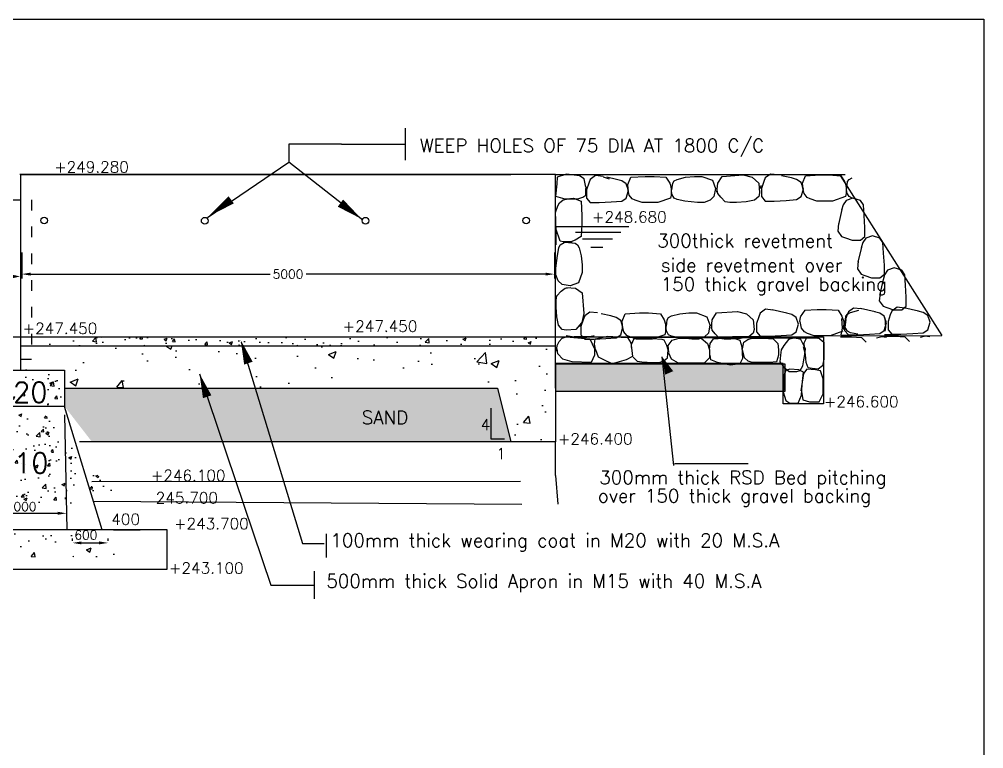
# Model space of a CAD drawing. Header units: inches. Extents: x 52682 to 53462, y 80994 to 81522.
# Drawn here: x 53191.6 to 53461.7, y 81284.9 to 81489.2 of the extents above; entities that cross this region are included whole.
import ezdxf

# ---------------------------------------------------------------- set-up
doc = ezdxf.new("R2010")
doc.units = ezdxf.units.IN
doc.header["$MEASUREMENT"] = 0
doc.linetypes.add('ACAD_ISO03W100', pattern=[30, 12, -18])
doc.layers.add('MEASUREMENT', color=7, linetype='Continuous')
doc.styles.get("Standard").update_dxf_attribs({"font": 'romans.shx'})
doc.dimstyles.new('ISO-25', dxfattribs={"dimtxt": 2.5, "dimasz": 2.5, "dimexe": 1.25, "dimexo": 0.625, "dimtad": 1, "dimtxsty": 'Standard', "dimcen": 2.5, "dimadec": 0, "dimazin": 0, "dimtfac": 1, "dimtmove": 0, "dimatfit": 3, "dimfxl": 1, "dimarcsym": 0})
pattern_1 = [(50, (53027.993, 82178.2555), (9.109233, -0.796954), [0.9525, -10.4775]), (355, (53027.993, 82178.2555), (-1.76214, 9.55283), [0.762, -8.382]), (100.451, (53028.752, 82178.189), (7.347125, 8.75583), [0.8095, -8.9045]), (46.1842, (53027.993, 82180.796), (13.55395, -2.10212), [1.42875, -15.71625]), (96.6356, (53029.122, 82180.62), (11.87021, 12.37128), [1.21425, -13.35675]), (351.184, (53027.993, 82180.796), (11.87023, 12.37126), [1.143, -12.573]), (21, (53029.263, 82180.1605), (7.580744, -5.113276), [0.9525, -10.4775]), (326, (53029.263, 82180.1605), (3.0901, 9.2094), [0.762, -8.382]), (71.4514, (53029.8945, 82179.734), (10.670825, 4.09614), [0.8095, -8.9045]), (37.5, (53027.9928, 82178.2555), (0.15443, 4.227752), [0, -8.2804, 0, -8.509, 0, -8.41375]), (7.5, (53027.9928, 82178.2555), (3.340983, 5.009029), [0, -4.8514, 0, -8.0899, 0, -3.20675]), (327.5, (53025.1607, 82178.2555), (6.77953, -0.286437), [0, -3.175, 0, -9.906, 0, -13.1445]), (317.5, (53023.8907, 82178.2555), (7.40646, 1.271325), [0, -4.1275, 0, -6.5786, 0, -9.3345])]

# ---------------------------------------------------------------- blocks, each defined once
blk = doc.blocks.new('*D295')
at = {"color": 0, "lineweight": -2, "transparency": 16777216}
for p, q in [((53206.56, 81343.16), (53206.56, 81343.78)), ((53216.49, 81343.16), (53216.49, 81343.78)), ((53209.06, 81342.53), (53213.99, 81342.53))]:
    blk.add_line(p, q, dxfattribs=at)
at = {"color": 0, "transparency": 16777216}
for points in [[(53209.06, 81342.95), (53209.06, 81342.12), (53206.56, 81342.53)], [(53213.99, 81342.95), (53213.99, 81342.12), (53216.49, 81342.53)]]:
    blk.add_solid(points, dxfattribs=at)
at = {"color": 0, "transparency": 16777216, "insert": (53210.3, 81344.74), "char_height": 2.5, "attachment_point": 5}
blk.add_mtext('600', dxfattribs=at)
blk = doc.blocks.new('*D296')
at = {"color": 0, "lineweight": -2, "transparency": 16777216}
for p, q in [((53179.43, 81350.79), (53179.43, 81352.07)), ((53204.91, 81350.79), (53204.91, 81352.07)), ((53181.93, 81350.82), (53202.41, 81350.82))]:
    blk.add_line(p, q, dxfattribs=at)
at = {"color": 0, "transparency": 16777216}
for points in [[(53181.93, 81351.24), (53181.93, 81350.41), (53179.43, 81350.82)], [(53202.41, 81351.24), (53202.41, 81350.41), (53204.91, 81350.82)]]:
    blk.add_solid(points, dxfattribs=at)
at = {"color": 0, "transparency": 16777216, "insert": (53192.17, 81352.7), "char_height": 2.5, "attachment_point": 5}
blk.add_mtext('1000', dxfattribs=at)
blk = doc.blocks.new('*D325')
at = {"color": 0, "lineweight": -2, "transparency": 16777216}
for p, q in [((53192.32, 81423.88), (53192.32, 81416.55)), ((53341.47, 81423.88), (53341.47, 81416.55)), ((53194.82, 81417.8), (53261.87, 81417.8)), ((53338.97, 81417.8), (53271.93, 81417.8))]:
    blk.add_line(p, q, dxfattribs=at)
at = {"color": 0, "transparency": 16777216}
for points in [[(53194.82, 81418.21), (53194.82, 81417.38), (53192.32, 81417.8)], [(53338.97, 81418.21), (53338.97, 81417.38), (53341.47, 81417.8)]]:
    blk.add_solid(points, dxfattribs=at)
at = {"color": 0, "transparency": 16777216, "insert": (53266.9, 81417.8), "char_height": 2.5, "attachment_point": 5}
blk.add_mtext('5000', dxfattribs=at)

msp = doc.modelspace()

# ---------------------------------------------------------------- hatches: boundary and pattern name
h = msp.add_hatch()
h.set_pattern_fill('AR-CONC', color=256, scale=0.05, style=0)
h.set_pattern_definition(pattern_1)
h.paths.add_polyline_path([(53341.801, 81400.251), (53192.113, 81400.251), (53192.113, 81397.751), (53341.801, 81397.751)])
h = msp.add_hatch()
h.set_pattern_fill('AR-CONC', color=256, scale=0.125, style=0)
h.set_pattern_definition([(50, (53027.993, 82178.256), (22.7731, -1.9924), [2.38125, -26.19375]), (355, (53027.993, 82178.256), (-4.40535, 23.8821), [1.905, -20.955]), (100.451, (53029.89, 82178.09), (18.3678, 21.8896), [2.02375, -22.26125]), (46.1842, (53027.993, 82184.606), (33.8849, -5.2553), [3.5719, -39.2906]), (96.6356, (53030.816, 82184.168), (29.6755, 30.9282), [3.0356, -33.3919]), (351.184, (53027.993, 82184.606), (29.6756, 30.9281), [2.8575, -31.4325]), (21, (53031.168, 82183.018), (18.95186, -12.7832), [2.38125, -26.19375]), (326, (53031.168, 82183.018), (7.72525, 23.0235), [1.905, -20.955]), (71.4514, (53032.747, 82181.953), (26.67706, 10.24036), [2.02375, -22.26125]), (37.5, (53027.993, 82178.2555), (0.386075, 10.56938), [0, -20.701, 0, -21.2725, 0, -21.03438]), (7.5, (53027.993, 82178.256), (8.35246, 12.52257), [0, -12.1285, 0, -20.22475, 0, -8.01688]), (327.5, (53020.9125, 82178.2555), (16.948824, -0.71609), [0, -7.9375, 0, -24.765, 0, -32.86125]), (317.5, (53017.738, 82178.256), (18.51615, 3.1783), [0, -10.31875, 0, -16.4465, 0, -23.33625])])
h.paths.add_polyline_path([(53325.551, 81385.876), (53329.301, 81370.876), (53341.801, 81370.876), (53341.801, 81385.876), (53341.801, 81397.751), (53192.113, 81397.751), (53192.113, 81390.876), (53204.301, 81390.876), (53204.301, 81385.876)])
h = msp.add_hatch()
h.set_pattern_fill('GRAVEL', color=256, scale=2, style=0)
h.set_pattern_definition([(228.0128, (1.44, 2), (-15.99999646432, -18.00000268321), [0.269072, -26.638176]), (184.9697, (1.26, 1.8), (24.000002103035, 1.999982614014), [0.461736, -45.71185]), (132.5104, (0.8, 1.76), (19.9999814367, -22.00001734774), [0.325576, -32.232064]), (267.2737, (0.02, 1.26), (1.99999203545, 40.00000058995), [0.420476, -41.627116]), (292.8337, (0, 0.84), (-10.00001981087, 23.99999282356), [0.41231, -40.818746]), (357.2737, (0.16, 0.46), (-40.00000058995, 1.99999203545), [0.420476, -41.627116]), (37.6942, (0.58, 0.44), (-26.000014691236, -19.99998081032), [0.556058, -55.049698]), (72.2553, (1.02, 0.78), (14.00002152541, 43.99999246248), [0.524976, -51.972642]), (121.4296, (1.18, 1.28), (-16.00001646835, 25.999990072985), [0.4219, -41.768146]), (175.2364, (0.96, 1.64), (22.00000189264, -1.99998306532), [0.481664, -23.601526]), (222.3974, (0.48, 1.68), (-24.000014702146, -21.99998416403), [0.622896, -61.66675]), (138.8141, (2, 1.24), (-14.0000058936, 11.9999946267), [0.212602, -21.047688]), (171.4692, (1.84, 1.38), (25.99999656963, -4.00001582008), [0.404474, -40.043022]), (225, (1.44, 1.44), (-2e-16, -2.000000619), [0.282842, -2.545584]), (203.1986, (1.3, 1.68), (9.9999994613, 4.0000026505), [0.152316, -15.07923]), (291.8014, (1.16, 1.62), (-1.999999821, 6.000000546), [0.215406, -10.554924]), (30.9638, (1.24, 1.42), (5.9999960446, 4.0000049671), [0.349858, -11.312046]), (161.5651, (1.54, 1.6), (4.000000869, -1.9999968064), [0.252982, -6.071574]), (16.3895, (0, 1.62), (20.00000439682, 5.99998541964), [0.3544, -35.08569]), (70.3462, (0.34, 1.72), (-7.99999049474, -22.00000427121), [0.297322, -29.434816]), (293.1986, (1.54, 2), (-4.0000026505, 9.9999994613), [0.30463, -14.926916]), (343.6105, (1.66, 1.72), (-20.00000439682, 5.99998541964), [0.3544, -35.08569]), (339.444, (0, 0.38), (-10.0000036891, 3.99999199284), [0.34176, -16.746248]), (294.7751, (0.32, 0.26), (-9.9999843785, 22.00000684368), [0.286356, -28.349286]), (66.8014, (1.56, 0), (4.0000026505, 9.9999994613), [0.30463, -14.926916]), (17.354, (1.68, 0.28), (-26.0000040382, -7.99998900452), [0.335262, -33.190848]), (69.444, (0.58, 0), (-3.99999199284, -10.0000036891), [0.17088, -16.917128]), (101.3099, (1.44, 0), (-1.9999952643, 8.0000015045), [0.10198, -10.096058]), (165.9638, (1.42, 0.1), (6.000001092, -1.9999961147), [0.41231, -7.8339]), (186.009, (1.02, 0.2), (19.99999950181, 1.99999863496), [0.3821, -37.827846]), (303.6901, (1.24, 1.24), (-2.000002669, 3.9999991155), [0.288444, -6.922658]), (353.1572, (1.4, 1), (33.99999873096, -4.00001599585), [0.503588, -49.855126]), (60.9454, (1.9, 0.94), (-8.0000000544, -14.00000076914), [0.205912, -20.385348]), (90, (2, 1.12), (-2, 2), [0.12, -1.88]), (120.2564, (0.98, 0.26), (7.9999897736, -14.0000049117), [0.277848, -27.50704]), (48.0128, (0.84, 0.5), (15.99999646432, 18.00000268321), [0.538144, -26.369104]), (0, (1.2, 0.9), (2, 2), [0.52, -1.48]), (325.3048, (1.72, 0.9), (-19.99998851798, 14.00001721919), [0.316228, -31.306548]), (254.0546, (1.98, 0.72), (-1.9999997786, -8.0000002533), [0.291204, -14.269016]), (207.646, (1.9, 0.44), (-37.99999161436, -20.00001542634), [0.47413, -46.938948]), (175.4261, (1.48, 0.22), (-26.000001116624, 1.99998960232), [0.501598, -49.658148])])
h.paths.add_polyline_path([(53341.839, 81392.709), (53405.946, 81392.709), (53405.946, 81384.897), (53341.839, 81384.897)])
h = msp.add_hatch()
h.set_pattern_fill('AR-CONC', color=256, scale=0.05, style=0)
h.set_pattern_definition(pattern_1)
h.paths.add_polyline_path([(53204.301, 81380.769), (53204.301, 81390.876), (53179.301, 81390.876), (53179.301, 81380.769)])
h = msp.add_hatch()
h.set_pattern_fill('AR-SAND', color=256, scale=0.05, style=0)
h.set_pattern_definition([(37.5, (54545.7923, 82178.2555), (-0.0800016, 2.4470662), [0, -1.9304, 0, -2.159, 0, -2.06375]), (7.5, (54545.7923, 82178.2555), (2.2476164, 3.5841255), [0, -1.0414, 0, -1.7399, 0, -0.66675]), (327.5, (54544.2302, 82178.2555), (3.9549619, 0.007186), [0, -0.635, 0, -2.286, 0, -2.9845]), (317.5, (54544.2302, 82178.2555), (3.817782, 1.1146466), [0, -0.3175, 0, -1.4986, 0, -1.7145])])
h.paths.add_polyline_path([(53204.301, 81385.876), (53204.301, 81380.769), (53211.969, 81370.876), (53329.301, 81370.876), (53325.551, 81385.876)])
h = msp.add_hatch()
h.set_pattern_fill('AR-CONC', color=256, scale=0.05, style=0)
h.set_pattern_definition([(50, (54538.132, 82181.423), (9.109233, -0.796954), [0.9525, -10.4775]), (355, (54538.132, 82181.423), (-1.76214, 9.55283), [0.762, -8.382]), (100.451, (54538.891, 82181.3565), (7.347125, 8.755834), [0.8095, -8.9045]), (46.1842, (54538.132, 82183.963), (13.55395, -2.10212), [1.42875, -15.71625]), (96.6356, (54539.261, 82183.788), (11.87021, 12.37128), [1.21425, -13.35675]), (351.184, (54538.132, 82183.963), (11.87023, 12.37126), [1.143, -12.573]), (21, (54539.402, 82183.328), (7.580744, -5.113276), [0.9525, -10.4775]), (326, (54539.402, 82183.328), (3.0901, 9.2094), [0.762, -8.382]), (71.4514, (54540.034, 82182.902), (10.670825, 4.096143), [0.8095, -8.9045]), (37.5, (54538.132, 82181.423), (0.15443, 4.227752), [0, -8.2804, 0, -8.509, 0, -8.41375]), (7.5, (54538.132, 82181.423), (3.340983, 5.009029), [0, -4.8514, 0, -8.0899, 0, -3.20675]), (327.5, (54535.3, 82181.423), (6.77953, -0.286437), [0, -3.175, 0, -9.906, 0, -13.1445]), (317.5, (54534.03, 82181.423), (7.40646, 1.271325), [0, -4.1275, 0, -6.5786, 0, -9.3345])])
edge = h.paths.add_edge_path()
edge.add_line((53196.601, 81380.948), (53204.207, 81356.497))
edge.add_line((53204.207, 81356.497), (53218.097, 81356.497))
edge.add_line((53218.097, 81356.497), (53195.278, 81382.6))
h = msp.add_hatch()
h.set_pattern_fill('AR-CONC', color=256, scale=0.05, style=0)
h.set_pattern_definition([(50, (53022.4456, 82178.5195), (9.109233, -0.796954), [0.9525, -10.4775]), (355, (53022.446, 82178.519), (-1.76214, 9.55283), [0.762, -8.382]), (100.451, (53023.205, 82178.453), (7.347125, 8.75583), [0.8095, -8.9045]), (46.1842, (53022.446, 82181.06), (13.55395, -2.10212), [1.42875, -15.71625]), (96.6356, (53023.575, 82180.884), (11.87021, 12.37128), [1.21425, -13.35675]), (351.184, (53022.446, 82181.06), (11.87023, 12.37126), [1.143, -12.573]), (21, (53023.7156, 82180.4245), (7.580744, -5.113276), [0.9525, -10.4775]), (326, (53023.716, 82180.424), (3.0901, 9.2094), [0.762, -8.382]), (71.4514, (53024.347, 82179.998), (10.67082, 4.09614), [0.8095, -8.9045]), (37.5, (53022.4456, 82178.5195), (0.15443, 4.227752), [0, -8.2804, 0, -8.509, 0, -8.41375]), (7.5, (53022.4456, 82178.5195), (3.340983, 5.009029), [0, -4.8514, 0, -8.0899, 0, -3.20675]), (327.5, (53019.6135, 82178.5195), (6.77953, -0.286437), [0, -3.175, 0, -9.906, 0, -13.1445]), (317.5, (53018.3435, 82178.5195), (7.40646, 1.271325), [0, -4.1275, 0, -6.5786, 0, -9.3345])])
h.paths.add_polyline_path([(53198.754, 81378.64), (53198.754, 81353.64), (53206.254, 81353.64)])
h.paths.add_polyline_path([(53198.754, 81378.64), (53173.754, 81378.64), (53173.754, 81353.64), (53198.754, 81353.64)])
h.paths.add_polyline_path([(53173.754, 81378.64), (53166.254, 81353.64), (53173.754, 81353.64)])
h.paths.add_polyline_path([(53177.454, 81360.944), (53192.454, 81360.944), (53192.454, 81369.382), (53177.454, 81369.382)], flags=24)
h = msp.add_hatch()
h.set_pattern_fill('AR-CONC', color=256, scale=0.075, style=0)
h.set_pattern_definition([(50, (53027.993, 82171.037), (13.66385, -1.19543), [1.42875, -15.71625]), (355, (53027.993, 82171.037), (-2.64321, 14.32925), [1.143, -12.573]), (100.451, (53029.131, 82170.937), (11.02069, 13.13375), [1.21425, -13.35675]), (46.1842, (53027.993, 82174.847), (20.33093, -3.15317), [2.14312, -23.57437]), (96.6356, (53029.687, 82174.584), (17.8053, 18.5569), [1.82137, -20.03512]), (351.184, (53027.993, 82174.847), (17.80535, 18.5569), [1.7145, -18.8595]), (21, (53029.898, 82173.894), (11.37112, -7.66991), [1.42875, -15.71625]), (326, (53029.898, 82173.894), (4.63515, 13.8141), [1.143, -12.573]), (71.4514, (53030.845, 82173.255), (16.00624, 6.14421), [1.21425, -13.35675]), (37.5, (53027.9928, 82171.037), (0.231645, 6.341628), [0, -12.4206, 0, -12.7635, 0, -12.620625]), (7.5, (53027.993, 82171.037), (5.011475, 7.513543), [0, -7.2771, 0, -12.13485, 0, -4.810125]), (327.5, (53023.7446, 82171.037), (10.169295, -0.429656), [0, -4.7625, 0, -14.859, 0, -19.71675]), (317.5, (53021.84, 82171.037), (11.10969, 1.90699), [0, -6.19125, 0, -9.8679, 0, -14.00175])])
h.paths.add_polyline_path([(53219.301, 81338.658), (53219.301, 81346.158), (53211.801, 81346.158), (53204.301, 81346.158), (53179.301, 81346.158), (53171.801, 81346.158), (53164.301, 81346.158), (53164.301, 81338.658)])

# ---------------------------------------------------------------- linework, layer by layer
for p, q in [((53299.707, 81458.641), (53299.707, 81449.664)), ((53281.822, 81454.152), (53267.092, 81454.152)), ((53267.092, 81454.152), (53267.092, 81449.156)), ((53271.266, 81454.335), (53271.266, 81454.335)), ((53271.266, 81454.335), (53271.266, 81454.335)), ((53281.822, 81454.152), (53299.801, 81454.152)), ((53244.297, 81433.612), (53267.092, 81449.156)), ((53287.863, 81432.929), (53267.092, 81449.156)), ((53341.801, 81445.651), (53191.801, 81445.651)), ((53192.113, 81445.651), (53329.301, 81445.651)), ((53192.113, 81390.876), (53192.113, 81445.651)), ((53341.801, 81385.876), (53341.801, 81445.651)), ((53341.801, 81445.651), (53422.871, 81445.651)), ((53342.253, 81444.91), (53342.102, 81443.094)), ((53344.829, 81445.817), (53342.253, 81444.91)), ((53348.466, 81445.364), (53344.829, 81445.817)), ((53349.83, 81444.456), (53348.466, 81445.364)), ((53350.285, 81442.186), (53349.83, 81444.456)), ((53351.097, 81443.284), (53350.467, 81441.398)), ((53351.516, 81444.331), (53351.097, 81443.284)), ((53352.985, 81445.378), (53351.516, 81444.331)), ((53355.082, 81445.169), (53352.985, 81445.378)), ((53355.134, 81445.061), (53356.801, 81444.456)), ((53358.858, 81444.331), (53356.131, 81444.959)), ((53360.326, 81443.912), (53358.858, 81444.331)), ((53361.585, 81443.074), (53360.326, 81443.912)), ((53362.004, 81442.865), (53362.843, 81444.959)), ((53362.843, 81444.959), (53366.829, 81445.169)), ((53366.829, 81445.169), (53369.346, 81445.169)), ((53369.346, 81445.169), (53372.702, 81444.959)), ((53372.702, 81444.959), (53373.751, 81443.284)), ((53373.751, 81443.284), (53374.17, 81442.027)), ((53374.38, 81441.398), (53374.59, 81443.284)), ((53374.59, 81443.284), (53375.01, 81443.912)), ((53375.01, 81443.912), (53375.849, 81444.331)), ((53375.849, 81444.331), (53378.156, 81444.959)), ((53378.156, 81444.959), (53380.673, 81445.169)), ((53380.673, 81445.169), (53382.771, 81445.169)), ((53382.771, 81445.169), (53385.707, 81444.121)), ((53385.707, 81444.121), (53386.546, 81441.817)), ((53386.966, 81440.77), (53387.176, 81443.284)), ((53387.176, 81443.284), (53388.434, 81445.169)), ((53388.434, 81445.169), (53394.308, 81445.588)), ((53394.308, 81445.588), (53396.825, 81444.959)), ((53396.825, 81444.959), (53398.713, 81443.284)), ((53398.713, 81443.284), (53398.922, 81440.561)), ((53400.053, 81443.689), (53399.423, 81441.804)), ((53400.472, 81444.737), (53400.053, 81443.689)), ((53401.94, 81445.784), (53400.472, 81444.737)), ((53404.038, 81445.574), (53401.94, 81445.784)), ((53407.814, 81444.737), (53405.087, 81445.365)), ((53409.282, 81444.318), (53407.814, 81444.737)), ((53410.541, 81443.48), (53409.282, 81444.318)), ((53411.17, 81441.595), (53410.541, 81443.48)), ((53410.96, 81443.27), (53411.799, 81445.365)), ((53411.17, 81440.757), (53410.96, 81443.27)), ((53411.799, 81445.365), (53415.785, 81445.574)), ((53415.785, 81445.574), (53418.302, 81445.574)), ((53418.302, 81445.574), (53421.658, 81445.365)), ((53421.43, 81445.448), (53449.942, 81400.571)), ((53421.658, 81445.365), (53422.707, 81443.689)), ((53422.707, 81443.689), (53423.126, 81442.432)), ((53423.336, 81441.804), (53423.546, 81443.689)), ((53423.546, 81443.689), (53423.965, 81444.318)), ((53423.965, 81444.318), (53424.804, 81444.737)), ((53342.102, 81443.094), (53341.798, 81439.613)), ((53350.22, 81441.398), (53350.43, 81442.236)), ((53350.285, 81439.916), (53350.285, 81441.732)), ((53350.467, 81441.398), (53350.467, 81439.094)), ((53362.214, 81441.189), (53361.585, 81443.074)), ((53361.585, 81439.094), (53362.214, 81441.189)), ((53362.214, 81440.351), (53362.004, 81442.865)), ((53362.424, 81439.932), (53362.004, 81441.817)), ((53374.38, 81440.142), (53374.17, 81442.446)), ((53374.17, 81442.027), (53374.17, 81439.932)), ((53386.546, 81441.817), (53386.127, 81439.513)), ((53387.176, 81440.351), (53386.966, 81441.817)), ((53398.922, 81440.561), (53398.713, 81439.513)), ((53399.176, 81441.804), (53399.386, 81442.642)), ((53399.423, 81441.804), (53399.423, 81439.5)), ((53410.541, 81439.5), (53411.17, 81441.595)), ((53411.38, 81440.338), (53410.96, 81442.223)), ((53423.336, 81440.547), (53423.126, 81442.851)), ((53423.126, 81442.432), (53423.126, 81440.338)), ((53423.965, 81439.5), (53423.336, 81440.547)), ((53341.798, 81439.613), (53344.375, 81438.856)), ((53342.843, 81437.74), (53343.886, 81438.585)), ((53343.886, 81438.585), (53345.769, 81439.015)), ((53344.304, 81438.797), (53346.816, 81439.02)), ((53344.375, 81438.856), (53348.012, 81438.856)), ((53346.816, 81439.02), (53348.915, 81438.193)), ((53348.012, 81438.856), (53349.376, 81439.31)), ((53348.915, 81438.193), (53349.147, 81434.209)), ((53349.376, 81439.31), (53350.285, 81439.916)), ((53350.467, 81439.094), (53351.516, 81437.838)), ((53351.516, 81437.838), (53354.033, 81437.838)), ((53354.033, 81437.838), (53357.39, 81438.047)), ((53357.39, 81438.047), (53360.326, 81438.256)), ((53360.326, 81438.256), (53361.585, 81439.094)), ((53363.263, 81438.885), (53362.424, 81439.932)), ((53364.102, 81438.466), (53363.263, 81438.885)), ((53365.99, 81437.838), (53364.102, 81438.466)), ((53368.087, 81437.838), (53365.99, 81437.838)), ((53370.395, 81437.838), (53368.087, 81437.838)), ((53373.961, 81439.094), (53370.395, 81437.838)), ((53374.17, 81439.932), (53373.961, 81439.094)), ((53375.01, 81439.094), (53374.38, 81440.142)), ((53375.849, 81438.675), (53375.01, 81439.094)), ((53377.946, 81438.256), (53375.849, 81438.675)), ((53381.512, 81437.838), (53377.946, 81438.256)), ((53383.4, 81437.838), (53381.512, 81437.838)), ((53385.078, 81438.466), (53383.4, 81437.838)), ((53386.127, 81439.513), (53385.078, 81438.466)), ((53388.015, 81439.304), (53387.176, 81440.351)), ((53389.273, 81438.047), (53388.015, 81439.304)), ((53390.532, 81437.838), (53389.273, 81438.047)), ((53392.42, 81437.838), (53390.532, 81437.838)), ((53395.147, 81438.047), (53392.42, 81437.838)), ((53397.454, 81438.466), (53395.147, 81438.047)), ((53398.713, 81439.513), (53397.454, 81438.466)), ((53399.423, 81439.5), (53400.472, 81438.243)), ((53400.472, 81438.243), (53402.989, 81438.243)), ((53402.989, 81438.243), (53406.345, 81438.453)), ((53406.345, 81438.453), (53409.282, 81438.662)), ((53409.282, 81438.662), (53410.541, 81439.5)), ((53412.219, 81439.291), (53411.38, 81440.338)), ((53413.058, 81438.872), (53412.219, 81439.291)), ((53414.946, 81438.243), (53413.058, 81438.872)), ((53417.043, 81438.243), (53414.946, 81438.243)), ((53419.351, 81438.243), (53417.043, 81438.243)), ((53422.917, 81439.5), (53419.351, 81438.243)), ((53423.135, 81438.432), (53422.297, 81437.173)), ((53423.126, 81440.338), (53422.917, 81439.5)), ((53425.02, 81439.061), (53423.135, 81438.432)), ((53424.804, 81439.081), (53423.965, 81439.5)), ((53427.115, 81438.432), (53425.02, 81439.061)), ((53427.953, 81437.173), (53427.115, 81438.432)), ((53341.811, 81435.008), (53342.429, 81436.899)), ((53342.429, 81436.899), (53342.843, 81437.74)), ((53421.937, 81435.855), (53420.984, 81431.735)), ((53422.297, 81437.173), (53421.878, 81435.705)), ((53428.162, 81434.236), (53427.953, 81437.173)), ((53341.822, 81432.91), (53341.811, 81435.008)), ((53341.835, 81430.603), (53341.822, 81432.91)), ((53349.147, 81434.209), (53349.16, 81431.692)), ((53428.372, 81430.88), (53428.162, 81434.236)), ((53343.111, 81427.044), (53341.835, 81430.603)), ((53346.859, 81431.017), (53341.841, 81431.017)), ((53341.841, 81431.017), (53341.841, 81426.006)), ((53345.114, 81431.109), (53362.319, 81431.109)), ((53349.16, 81431.692), (53348.969, 81428.334)), ((53421.04, 81431.929), (53420.831, 81429.831)), ((53420.831, 81429.831), (53421.878, 81428.363)), ((53428.372, 81428.363), (53428.372, 81430.88)), ((53343.95, 81426.838), (53343.111, 81427.044)), ((53347.299, 81427.276), (53346.045, 81426.85)), ((53348.969, 81428.334), (53347.299, 81427.276)), ((53347.408, 81429.582), (53360.025, 81429.582)), ((53349.32, 81427.673), (53357.731, 81427.673)), ((53421.878, 81428.363), (53422.926, 81427.944)), ((53422.926, 81427.944), (53424.811, 81427.314)), ((53424.811, 81427.314), (53427.115, 81427.314)), ((53427.115, 81427.314), (53428.372, 81428.363)), ((53428.609, 81427.882), (53427.771, 81426.623)), ((53430.494, 81428.511), (53428.609, 81427.882)), ((53432.589, 81427.882), (53430.494, 81428.511)), ((53433.427, 81426.623), (53432.589, 81427.882)), ((53342.295, 81423.054), (53342.703, 81425.154)), ((53342.703, 81425.154), (53343.117, 81425.995)), ((53343.117, 81425.995), (53344.161, 81426.63)), ((53346.045, 81426.85), (53343.95, 81426.838)), ((53344.161, 81426.63), (53346.464, 81426.852)), ((53345.418, 81426.637), (53347.304, 81426.437)), ((53347.304, 81426.437), (53347.935, 81426.021)), ((53347.935, 81426.021), (53348.358, 81425.184)), ((53348.358, 81425.184), (53348.999, 81422.881)), ((53351.614, 81425.382), (53355.055, 81425.382)), ((53427.411, 81425.306), (53426.458, 81421.185)), ((53427.771, 81426.623), (53427.352, 81425.155)), ((53433.636, 81423.686), (53433.427, 81426.623)), ((53341.896, 81419.485), (53342.295, 81423.054)), ((53348.999, 81422.881), (53349.222, 81420.365)), ((53433.846, 81420.33), (53433.636, 81423.686)), ((53341.906, 81417.598), (53341.896, 81419.485)), ((53349.222, 81420.365), (53349.234, 81418.267)), ((53426.515, 81421.379), (53426.305, 81419.281)), ((53426.305, 81419.281), (53427.352, 81417.813)), ((53433.846, 81417.813), (53433.846, 81420.33)), ((53436.62, 81419.524), (53434.735, 81418.895)), ((53438.715, 81418.895), (53436.62, 81419.524)), ((53342.544, 81415.923), (53341.906, 81417.598)), ((53349.234, 81418.267), (53348.203, 81415.325)), ((53427.352, 81417.813), (53428.4, 81417.394)), ((53428.4, 81417.394), (53430.285, 81416.764)), ((53430.285, 81416.764), (53432.589, 81416.764)), ((53433.537, 81416.319), (53432.584, 81412.198)), ((53432.589, 81416.764), (53433.846, 81417.813)), ((53433.897, 81417.636), (53433.478, 81416.168)), ((53434.735, 81418.895), (53433.897, 81417.636)), ((53439.553, 81417.636), (53438.715, 81418.895)), ((53439.762, 81414.7), (53439.553, 81417.636)), ((53343.597, 81414.88), (53342.544, 81415.923)), ((53343.398, 81412.991), (53344.44, 81413.836)), ((53345.903, 81414.473), (53343.597, 81414.88)), ((53344.44, 81413.836), (53345.905, 81414.053)), ((53344.858, 81414.048), (53347.373, 81413.852)), ((53348.203, 81415.325), (53345.903, 81414.473)), ((53347.373, 81413.852), (53349.265, 81412.604)), ((53439.971, 81411.343), (53439.762, 81414.7)), ((53341.945, 81410.466), (53342.148, 81411.726)), ((53342.148, 81411.726), (53343.398, 81412.991)), ((53349.265, 81412.604), (53349.716, 81406.733)), ((53432.64, 81412.392), (53432.431, 81410.295)), ((53439.971, 81408.826), (53439.971, 81411.343)), ((53341.956, 81408.578), (53341.945, 81410.466)), ((53342.18, 81405.852), (53341.956, 81408.578)), ((53425.23, 81408.304), (53423.761, 81407.257)), ((53427.327, 81408.095), (53425.23, 81408.304)), ((53431.254, 81407.198), (53427.134, 81408.151)), ((53432.431, 81410.295), (53433.478, 81408.826)), ((53433.478, 81408.826), (53434.526, 81408.407)), ((53434.526, 81408.407), (53436.411, 81407.777)), ((53437.393, 81408.51), (53435.925, 81407.463)), ((53439.491, 81408.301), (53437.393, 81408.51)), ((53438.715, 81407.777), (53439.971, 81408.826)), ((53443.417, 81407.404), (53439.297, 81408.357)), ((53342.611, 81403.547), (53342.18, 81405.852)), ((53349.716, 81406.733), (53349.101, 81404.212)), ((53349.952, 81406.073), (53349.533, 81405.026)), ((53351.421, 81407.121), (53349.952, 81406.073)), ((53353.518, 81406.911), (53351.421, 81407.121)), ((53357.294, 81406.073), (53354.567, 81406.702)), ((53358.762, 81405.654), (53357.294, 81406.073)), ((53360.021, 81404.816), (53358.762, 81405.654)), ((53360.441, 81404.607), (53361.28, 81406.702)), ((53361.28, 81406.702), (53365.265, 81406.911)), ((53365.265, 81406.911), (53367.782, 81406.911)), ((53367.782, 81406.911), (53371.138, 81406.702)), ((53371.138, 81406.702), (53372.187, 81405.026)), ((53373.026, 81405.026), (53373.446, 81405.654)), ((53373.446, 81405.654), (53374.285, 81406.073)), ((53374.285, 81406.073), (53376.592, 81406.702)), ((53376.592, 81406.702), (53379.109, 81406.911)), ((53379.109, 81406.911), (53381.207, 81406.911)), ((53381.207, 81406.911), (53384.144, 81405.864)), ((53384.144, 81405.864), (53384.983, 81403.56)), ((53385.612, 81405.026), (53386.87, 81406.911)), ((53386.87, 81406.911), (53392.744, 81407.33)), ((53392.744, 81407.33), (53395.261, 81406.702)), ((53395.261, 81406.702), (53397.149, 81405.026)), ((53398.669, 81405.857), (53398.039, 81403.972)), ((53399.088, 81406.905), (53398.669, 81405.857)), ((53400.556, 81407.952), (53399.088, 81406.905)), ((53402.654, 81407.743), (53400.556, 81407.952)), ((53406.581, 81406.846), (53402.46, 81407.799)), ((53407.898, 81406.486), (53406.43, 81406.905)), ((53409.157, 81405.648), (53407.898, 81406.486)), ((53409.786, 81403.763), (53409.157, 81405.648)), ((53410.219, 81404.506), (53410.379, 81405.779)), ((53410.342, 81405.83), (53411.622, 81407.729)), ((53411.591, 81407.668), (53415.057, 81407.886)), ((53415.057, 81407.886), (53417.574, 81407.886)), ((53417.574, 81407.886), (53420.93, 81407.677)), ((53420.93, 81407.677), (53421.979, 81406.001)), ((53421.979, 81406.001), (53422.398, 81404.744)), ((53423.342, 81406.21), (53422.713, 81404.324)), ((53422.874, 81404.116), (53423.084, 81406.001)), ((53423.084, 81406.001), (53423.504, 81406.629)), ((53423.761, 81407.257), (53423.342, 81406.21)), ((53423.504, 81406.629), (53424.343, 81407.048)), ((53424.343, 81407.048), (53426.65, 81407.677)), ((53432.571, 81406.838), (53431.103, 81407.257)), ((53433.83, 81406), (53432.571, 81406.838)), ((53434.459, 81404.115), (53433.83, 81406)), ((53433.985, 81405.584), (53434.195, 81402.861)), ((53435.505, 81406.416), (53434.876, 81404.53)), ((53435.925, 81407.463), (53435.505, 81406.416)), ((53436.411, 81407.777), (53438.715, 81407.777)), ((53444.735, 81407.044), (53443.266, 81407.463)), ((53445.993, 81406.206), (53444.735, 81407.044)), ((53446.622, 81404.321), (53445.993, 81406.206)), ((53343.666, 81402.294), (53342.611, 81403.547)), ((53349.101, 81404.212), (53347.436, 81402.315)), ((53348.656, 81403.141), (53348.866, 81403.979)), ((53349.533, 81405.026), (53348.904, 81403.141)), ((53348.904, 81403.141), (53348.904, 81400.837)), ((53360.65, 81402.931), (53360.021, 81404.816)), ((53360.021, 81400.837), (53360.65, 81402.931)), ((53360.65, 81402.094), (53360.441, 81404.607)), ((53360.86, 81401.675), (53360.441, 81403.56)), ((53372.187, 81405.026), (53372.607, 81403.769)), ((53372.816, 81401.884), (53372.607, 81404.188)), ((53372.607, 81403.769), (53372.607, 81401.675)), ((53372.816, 81403.141), (53373.026, 81405.026)), ((53384.983, 81403.56), (53384.563, 81401.256)), ((53385.402, 81402.512), (53385.612, 81405.026)), ((53385.612, 81402.094), (53385.402, 81403.56)), ((53397.149, 81405.026), (53397.359, 81402.303)), ((53398.039, 81403.972), (53398.039, 81401.668)), ((53409.157, 81401.668), (53409.786, 81403.763)), ((53410.652, 81402.65), (53410.232, 81404.535)), ((53421.822, 81405.378), (53422.032, 81402.655)), ((53422.53, 81404.831), (53422.398, 81402.295)), ((53422.713, 81404.324), (53422.713, 81402.02)), ((53422.874, 81402.859), (53423.151, 81405.097)), ((53423.504, 81401.812), (53422.874, 81402.859)), ((53433.83, 81402.02), (53434.459, 81404.115)), ((53434.195, 81402.861), (53433.985, 81401.814)), ((53434.876, 81404.53), (53434.876, 81402.226)), ((53445.993, 81402.226), (53446.622, 81404.321)), ((53179.301, 81400.251), (53341.801, 81400.251)), ((53341.801, 81400.251), (53415.253, 81399.817)), ((53341.801, 81400.251), (53349.301, 81400.251)), ((53341.801, 81400.251), (53416.801, 81400.251)), ((53344.714, 81402.09), (53343.666, 81402.294)), ((53343.676, 81399.859), (53344.78, 81400.227)), ((53344.709, 81400.595), (53349.368, 81399.879)), ((53347.436, 81402.315), (53344.714, 81402.09)), ((53344.78, 81400.227), (53349.013, 81399.859)), ((53352.246, 81400.278), (53347.008, 81400.278)), ((53348.904, 81400.837), (53349.952, 81399.58)), ((53349.368, 81399.879), (53352.594, 81400.595)), ((53352.877, 81399.676), (53356.374, 81400.411)), ((53355.826, 81399.789), (53358.762, 81399.999)), ((53356.374, 81400.411), (53359.318, 81400.227)), ((53358.762, 81399.999), (53360.021, 81400.837)), ((53359.318, 81400.227), (53361.894, 81400.043)), ((53361.699, 81400.627), (53360.86, 81401.675)), ((53362.538, 81400.208), (53361.699, 81400.627)), ((53361.894, 81400.043), (53362.815, 81398.573)), ((53364.426, 81399.58), (53362.538, 81400.208)), ((53372.397, 81400.837), (53368.831, 81399.58)), ((53372.607, 81401.675), (53372.397, 81400.837)), ((53373.446, 81400.837), (53372.816, 81401.884)), ((53374.285, 81400.418), (53373.446, 81400.837)), ((53376.382, 81399.999), (53374.285, 81400.418)), ((53379.948, 81399.58), (53376.382, 81399.999)), ((53383.514, 81400.208), (53381.836, 81399.58)), ((53384.563, 81401.256), (53383.514, 81400.208)), ((53386.451, 81401.046), (53385.612, 81402.094)), ((53386.002, 81399.676), (53391.155, 81400.043)), ((53387.71, 81399.789), (53386.451, 81401.046)), ((53391.155, 81400.043), (53393.363, 81399.308)), ((53397.039, 81400.237), (53391.304, 81400.237)), ((53395.89, 81400.208), (53393.583, 81399.789)), ((53397.149, 81401.256), (53395.89, 81400.208)), ((53400.981, 81400.237), (53397.039, 81400.237)), ((53397.359, 81402.303), (53397.149, 81401.256)), ((53398.039, 81401.668), (53399.088, 81400.411)), ((53399.088, 81400.411), (53401.605, 81400.411)), ((53401.605, 81400.411), (53404.961, 81400.621)), ((53404.961, 81400.621), (53407.898, 81400.83)), ((53407.898, 81400.83), (53409.157, 81401.668)), ((53411.491, 81401.602), (53410.652, 81402.65)), ((53411.398, 81398.573), (53412.134, 81400.043)), ((53412.346, 81401.18), (53411.502, 81401.64)), ((53412.134, 81400.043), (53413.974, 81400.227)), ((53414.218, 81400.555), (53412.33, 81401.183)), ((53413.974, 81400.227), (53415.262, 81400.043)), ((53416.315, 81400.555), (53414.218, 81400.555)), ((53415.262, 81400.043), (53416.919, 81398.757)), ((53415.266, 81400.555), (53449.942, 81400.571)), ((53418.623, 81400.555), (53416.315, 81400.555)), ((53416.801, 81400.251), (53416.801, 81400.251)), ((53416.801, 81400.251), (53416.801, 81381.501)), ((53422.188, 81401.812), (53418.623, 81400.555)), ((53421.533, 81400.211), (53424.661, 81400.211)), ((53421.866, 81401.675), (53421.656, 81400.837)), ((53425.654, 81400.589), (53421.712, 81400.589)), ((53422.032, 81402.655), (53421.822, 81401.608)), ((53422.713, 81402.02), (53423.761, 81400.764)), ((53424.343, 81401.393), (53423.504, 81401.812)), ((53423.761, 81400.764), (53426.279, 81400.764)), ((53426.44, 81400.974), (53424.343, 81401.393)), ((53424.661, 81400.211), (53427.422, 81400.028)), ((53426.279, 81400.764), (53429.635, 81400.973)), ((53427.422, 81400.028), (53428.71, 81398.741)), ((53429.635, 81400.973), (53432.571, 81401.182)), ((53433.127, 81400.211), (53431.654, 81399.844)), ((53432.571, 81401.182), (53433.83, 81402.02)), ((53434.429, 81400.024), (53433.127, 81400.211)), ((53433.696, 81400.417), (53436.825, 81400.417)), ((53437.818, 81400.795), (53433.875, 81400.795)), ((53434.876, 81402.226), (53435.925, 81400.97)), ((53435.925, 81400.97), (53438.442, 81400.97)), ((53436.825, 81400.417), (53439.585, 81400.234)), ((53438.442, 81400.97), (53441.798, 81401.179)), ((53439.585, 81400.234), (53440.873, 81398.947)), ((53441.798, 81401.179), (53444.735, 81401.388)), ((53445.29, 81400.417), (53443.818, 81400.05)), ((53444.735, 81401.388), (53445.993, 81402.226)), ((53446.593, 81400.23), (53445.29, 81400.417)), ((53192.113, 81397.751), (53341.801, 81397.751)), ((53253.736, 81398.746), (53270.902, 81342.345)), ((53342.019, 81396.184), (53342.203, 81397.838)), ((53342.203, 81397.838), (53342.756, 81398.94)), ((53342.756, 81398.94), (53343.676, 81399.859)), ((53349.013, 81399.859), (53351.405, 81399.676)), ((53349.952, 81399.58), (53352.47, 81399.58)), ((53351.405, 81399.676), (53352.693, 81396.919)), ((53352.47, 81399.58), (53355.826, 81399.789)), ((53352.693, 81398.205), (53352.877, 81399.676)), ((53353.061, 81396.184), (53352.693, 81398.205)), ((53362.815, 81398.573), (53363.183, 81396.368)), ((53363.735, 81399.676), (53362.999, 81398.022)), ((53362.999, 81398.022), (53362.999, 81397.287)), ((53365.943, 81399.676), (53363.735, 81399.676)), ((53366.524, 81399.58), (53364.426, 81399.58)), ((53368.887, 81399.676), (53365.943, 81399.676)), ((53368.831, 81399.58), (53366.524, 81399.58)), ((53371.648, 81399.492), (53368.887, 81399.676)), ((53372.2, 81399.308), (53371.648, 81399.492)), ((53372.936, 81397.838), (53372.2, 81399.308)), ((53373.304, 81396.552), (53372.936, 81397.838)), ((53373.304, 81397.838), (53374.408, 81399.308)), ((53373.488, 81395.816), (53373.304, 81397.838)), ((53374.408, 81399.308), (53376.433, 81399.859)), ((53376.433, 81399.859), (53380.665, 81399.859)), ((53381.836, 81399.58), (53379.948, 81399.58)), ((53380.665, 81399.859), (53382.506, 81399.859)), ((53382.506, 81399.859), (53384.346, 81398.389)), ((53384.346, 81398.389), (53384.898, 81396.552)), ((53384.898, 81396.735), (53385.082, 81398.389)), ((53385.082, 81398.389), (53386.002, 81399.676)), ((53388.968, 81399.58), (53387.71, 81399.789)), ((53390.856, 81399.58), (53388.968, 81399.58)), ((53393.583, 81399.789), (53390.856, 81399.58)), ((53393.363, 81399.308), (53393.915, 81397.47)), ((53393.915, 81397.47), (53394.099, 81394.163)), ((53394.099, 81396.919), (53394.467, 81398.757)), ((53394.467, 81398.757), (53395.571, 81399.492)), ((53395.571, 81399.492), (53396.86, 81399.859)), ((53396.86, 81399.859), (53399.988, 81399.859)), ((53399.988, 81399.859), (53402.749, 81399.676)), ((53402.749, 81399.676), (53404.037, 81398.389)), ((53404.037, 81398.389), (53404.221, 81396.552)), ((53405.693, 81397.838), (53404.957, 81396.552)), ((53406.981, 81399.492), (53405.693, 81397.838)), ((53408.453, 81399.859), (53406.981, 81399.492)), ((53409.756, 81399.672), (53408.453, 81399.859)), ((53410.478, 81399.492), (53409.742, 81399.676)), ((53411.766, 81396.919), (53410.478, 81399.492)), ((53411.766, 81395.265), (53411.214, 81397.47)), ((53411.582, 81395.816), (53411.398, 81398.573)), ((53416.919, 81398.757), (53416.919, 81396.552)), ((53342.388, 81395.449), (53342.203, 81396.919)), ((53343.86, 81393.979), (53342.388, 81395.449)), ((53352.693, 81395.081), (53351.773, 81393.06)), ((53352.693, 81396.919), (53352.693, 81395.081)), ((53353.797, 81394.53), (53353.061, 81396.552)), ((53363.367, 81394.714), (53361.526, 81393.795)), ((53363.183, 81396.368), (53363.367, 81394.714)), ((53374.874, 81364.242), (53371.638, 81394.627)), ((53373.12, 81394.346), (53373.304, 81396.552)), ((53374.224, 81393.979), (53373.488, 81395.633)), ((53384.898, 81396.552), (53384.898, 81394.346)), ((53385.266, 81393.795), (53385.082, 81395.081)), ((53394.651, 81394.346), (53394.099, 81396.735)), ((53404.221, 81395.081), (53403.669, 81393.244)), ((53404.221, 81396.552), (53404.221, 81395.081)), ((53404.773, 81395.081), (53404.589, 81393.244)), ((53404.957, 81396.552), (53404.773, 81395.081)), ((53411.214, 81393.244), (53411.582, 81395.265)), ((53411.582, 81395.265), (53411.766, 81396.919)), ((53411.95, 81393.06), (53411.766, 81395.265)), ((53416.919, 81396.552), (53416.919, 81393.979)), ((53405.551, 81392.751), (53341.801, 81392.751)), ((53346.436, 81393.244), (53343.86, 81393.979)), ((53351.773, 81393.06), (53346.436, 81393.244)), ((53355.269, 81393.795), (53353.797, 81394.53)), ((53357.662, 81392.693), (53355.269, 81393.795)), ((53361.526, 81393.795), (53357.662, 81392.693)), ((53363.551, 81394.53), (53364.655, 81393.428)), ((53364.655, 81393.428), (53365.943, 81393.244)), ((53365.943, 81393.244), (53368.887, 81393.06)), ((53368.887, 81393.06), (53370.912, 81393.06)), ((53370.912, 81393.06), (53372.2, 81393.611)), ((53372.2, 81393.611), (53373.12, 81394.346)), ((53376.249, 81392.876), (53374.224, 81393.979)), ((53380.665, 81392.876), (53376.249, 81392.876)), ((53383.426, 81392.876), (53380.665, 81392.876)), ((53384.898, 81394.346), (53383.426, 81392.876)), ((53387.106, 81393.06), (53385.266, 81393.795)), ((53390.787, 81392.325), (53387.106, 81393.06)), ((53393.363, 81392.693), (53390.787, 81392.325)), ((53394.099, 81394.163), (53393.363, 81392.693)), ((53395.755, 81393.428), (53394.651, 81394.346)), ((53396.86, 81393.06), (53395.755, 81393.428)), ((53399.068, 81393.06), (53396.86, 81393.06)), ((53401.644, 81393.06), (53399.068, 81393.06)), ((53403.669, 81393.244), (53401.644, 81393.06)), ((53404.589, 81393.244), (53405.693, 81391.774)), ((53405.551, 81381.501), (53405.551, 81392.751)), ((53410.294, 81390.855), (53411.03, 81392.141)), ((53411.03, 81392.141), (53411.214, 81393.244)), ((53412.502, 81391.59), (53411.95, 81393.06)), ((53416.551, 81392.141), (53415.262, 81391.222)), ((53416.919, 81393.979), (53416.551, 81392.141)), ((53179.301, 81390.876), (53204.301, 81390.876)), ((53204.301, 81390.876), (53204.301, 81380.769)), ((53242.107, 81389.899), (53262.042, 81330.733)), ((53405.693, 81391.774), (53407.165, 81390.487)), ((53406.245, 81390.855), (53405.693, 81389.385)), ((53405.693, 81389.385), (53405.693, 81388.098)), ((53407.349, 81391.222), (53406.245, 81390.855)), ((53407.165, 81390.487), (53409.374, 81390.487)), ((53409.926, 81391.039), (53407.349, 81391.222)), ((53409.374, 81390.487), (53410.294, 81390.855)), ((53411.214, 81390.304), (53409.926, 81391.039)), ((53411.214, 81389.936), (53410.478, 81385.158)), ((53410.846, 81386.812), (53411.214, 81390.304)), ((53412.134, 81391.222), (53411.214, 81389.936)), ((53414.526, 81391.039), (53412.134, 81391.222)), ((53413.606, 81391.406), (53412.502, 81391.59)), ((53415.262, 81391.222), (53413.606, 81391.406)), ((53415.999, 81390.671), (53414.526, 81391.039)), ((53416.735, 81388.466), (53415.999, 81390.671)), ((53405.877, 81388.098), (53405.509, 81384.791)), ((53405.693, 81388.098), (53405.693, 81386.812)), ((53410.662, 81383.872), (53410.846, 81386.812)), ((53416.735, 81384.239), (53416.735, 81388.466)), ((53204.301, 81385.876), (53325.551, 81385.876)), ((53325.551, 81385.876), (53329.301, 81370.876)), ((53341.801, 81385.876), (53341.801, 81370.876)), ((53405.509, 81384.791), (53406.245, 81382.402)), ((53409.742, 81381.667), (53410.662, 81383.872)), ((53410.662, 81384.974), (53411.03, 81382.586)), ((53415.63, 81382.034), (53416.735, 81384.239)), ((53416.801, 81381.501), (53405.551, 81381.501)), ((53406.245, 81382.402), (53407.349, 81381.667)), ((53407.349, 81381.667), (53409.742, 81381.667)), ((53411.03, 81382.586), (53412.87, 81382.034)), ((53412.87, 81382.034), (53415.63, 81382.034)), ((53204.301, 81380.769), (53179.301, 81380.769)), ((53214.85, 81346.158), (53204.301, 81380.769)), ((53323.62, 81380.289), (53323.62, 81371.686)), ((53329.301, 81370.876), (53208.491, 81370.876)), ((53323.62, 81371.686), (53327.449, 81371.686)), ((53341.801, 81370.876), (53329.301, 81370.876)), ((53341.801, 81361.368), (53341.801, 81370.876)), ((53395.736, 81364.686), (53375.092, 81364.686)), ((53341.801, 81361.368), (53342.437, 81353.34)), ((53218.033, 81346.158), (53169.263, 81346.158)), ((53218.033, 81346.158), (53225.533, 81346.158)), ((53225.533, 81346.158), (53218.033, 81346.158)), ((53233.033, 81346.158), (53225.533, 81346.158)), ((53233.033, 81335.214), (53233.033, 81346.158)), ((53277.547, 81345.11), (53277.547, 81338.475)), ((53270.902, 81342.345), (53276.993, 81342.345)), ((53154.263, 81335.214), (53233.033, 81335.214)), ((53274.224, 81334.604), (53274.224, 81326.863)), ((53262.042, 81330.733), (53274.224, 81330.733))]:
    msp.add_line(p, q)
at = {"linetype": 'ACAD_ISO03W100', "ltscale": 5}
msp.add_line((53204.301, 81378.376), (53204.923, 81346.158), dxfattribs=at)
at = {"linetype": 'ACAD_ISO03W100', "ltscale": 10}
for p, q in [((53211.934, 81359.771), (53342.094, 81359.867)), ((53212.304, 81354.267), (53342.437, 81353.34))]:
    msp.add_line(p, q, dxfattribs=at)
for points in [[(52682.478, 81489.155), (53461.655, 81489.155), (53461.655, 80993.934), (52682.478, 80993.934)], [(53341.839, 81392.709), (53405.946, 81392.709), (53405.946, 81384.897), (53341.839, 81384.897)]]:
    msp.add_lwpolyline(points, close=True)
at = {"linetype": 'ACAD_ISO03W100', "ltscale": 0.25}
msp.add_lwpolyline([(53188.751, 81438.607), (53195.017, 81438.607), (53195.017, 81393.913), (53188.751, 81393.913)], close=True, dxfattribs=at)
for points in [[(53244.669, 81433.982, 0, 2.5, 0), (53250.97, 81438.609, 2.5, 2.5, 0)], [(53287.476, 81433.242, 0, 2.5, 0), (53281.546, 81437.683, 2.5, 2.5, 0)], [(53191.873, 81417.167, 0, 2.5, 0), (53186.35, 81417.057, 2.5, 2.5, 0)], [(53253.638, 81399.327, 0, 2.5, 0), (53255.788, 81392.873, 2.5, 2.5, 0)], [(53371.638, 81394.627, 0, 2.5, 0), (53373.576, 81390.128, 2.5, 2.5, 0)], [(53242.107, 81389.899, 0, 2.5, 0), (53244.257, 81383.445, 2.5, 2.5, 0)]]:
    msp.add_lwpolyline(points, format="xyseb")
for centre in [(53198.607, 81432.802), (53243.562, 81432.755), (53288.588, 81432.755), (53333.535, 81432.821)]:
    msp.add_circle(centre, 0.938)

# ---------------------------------------------------------------- texts
for s, height, p in [('+249.280', 3.125, (53201.418, 81446.238)), ('+248.680', 3.125, (53352.006, 81432.243)), ('+247.450', 3.125, (53192.596, 81401.034)), ('+247.450', 3.125, (53282.204, 81401.646)), ('M20', 5.625, (53184.124, 81381.895)), ('+246.600', 3.125, (53416.922, 81380.523)), ('4', 3.125, (53320.839, 81374.075)), ('+246.400', 3.125, (53342.456, 81370.08)), ('M10', 5.625, (53184.407, 81362.087)), ('1', 3.125, (53325.147, 81365.95)), ('+246.100', 3.125, (53228.494, 81359.845)), ('245.700', 3.125, (53229.849, 81353.58)), ('400', 3.125, (53217.405, 81347.585)), ('+243.700', 3.125, (53234.991, 81346.369)), ('+243.100', 3.125, (53233.566, 81333.923))]:
    msp.add_text(s, height=height).set_placement(p)
at = {"insert": (53287.517, 81379.553), "char_height": 3.75, "width": 0.05, "attachment_point": 1}
msp.add_mtext('SAND', dxfattribs=at)
at = {"layer": 'MEASUREMENT'}
for s, p in [('WEEP HOLES OF 75 DIA AT 1800 C/C', (53303.783, 81451.932)), ('300thick revetment ', (53370.264, 81425.287)), ('side revetment over ', (53371.266, 81418.444)), ('300mm thick RSD Bed pitching', (53354.038, 81359.006)), ('over 150 thick gravel backing', (53353.634, 81353.855)), ('100mm thick wearing coat in M20 with 20 M.S.A', (53278.757, 81341.373)), ('500mm thick Solid Apron in M15 with 40 M.S.A', (53277.619, 81329.994))]:
    msp.add_text(s, height=3.75, dxfattribs=at).set_placement(p)
at = {"layer": 'MEASUREMENT', "insert": (53371.234, 81416.872), "char_height": 3.75, "width": 99.75, "attachment_point": 1}
msp.add_mtext('150 thick gravel backing\\P', dxfattribs=at)

# ---------------------------------------------------------------- dimensions: what is measured, and where the dimension line sits
dim = msp.add_linear_dim(base=(53341.469, 81417.797), p1=(53192.323, 81424.502), p2=(53341.469, 81424.502), text='5000', dimstyle='ISO-25', override={"dimtad": 0, "dimtoh": 1})
dim.commit()
dim.dimension.update_dxf_attribs({"geometry": '*D325', "text_midpoint": (53266.896, 81417.797)})
dim = msp.add_linear_dim(base=(53204.907, 81350.825), p1=(53179.435, 81350.167), p2=(53204.907, 81350.167), text='1000', dimstyle='ISO-25')
dim.commit()
dim.dimension.update_dxf_attribs({"geometry": '*D296', "text_midpoint": (53192.171, 81352.7)})
dim = msp.add_linear_dim(base=(53216.486, 81342.534), p1=(53206.559, 81342.534), p2=(53216.486, 81342.534), text='600', dimstyle='ISO-25', override={"dimtmove": 2})
dim.commit()
dim.dimension.update_dxf_attribs({"geometry": '*D295', "text_midpoint": (53210.295, 81344.743), "dimtype": 160})

doc.saveas('drawing.dxf')
